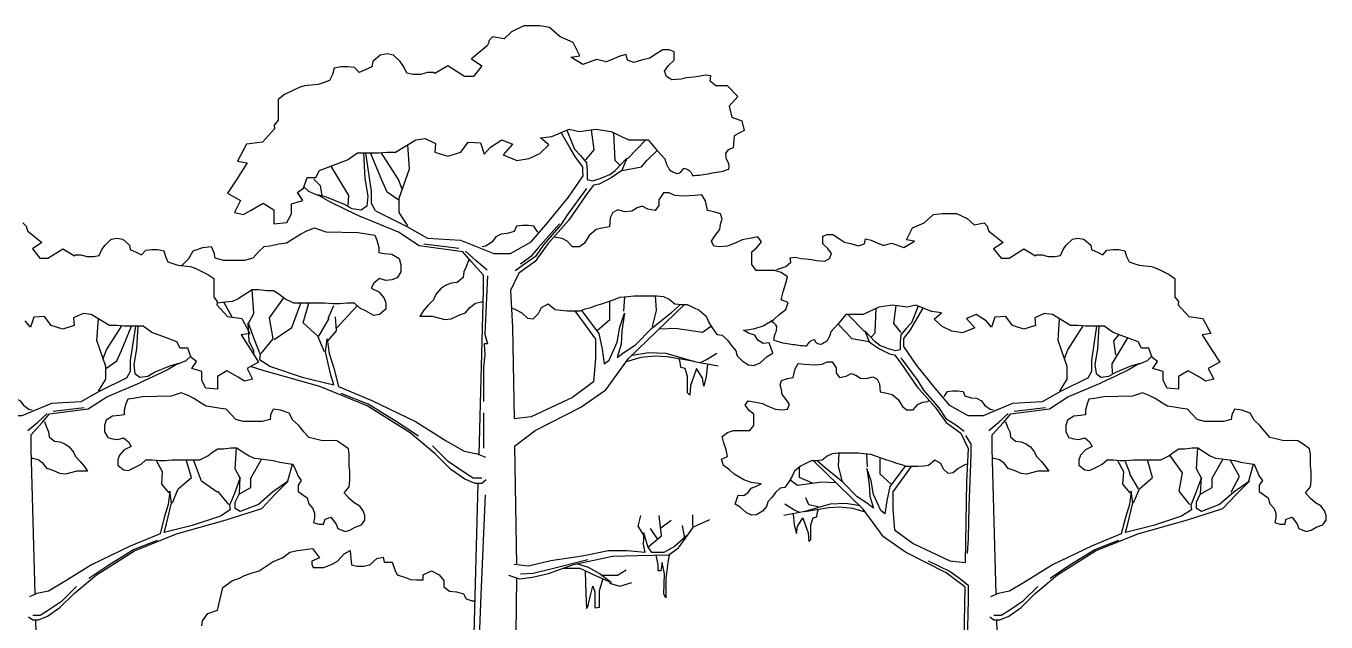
# Model space of a CAD drawing. Extents: x -1.35 to 2.62, y 0 to 1.44.
# Drawn here: x 1.41 to 2.374, y 0.809 to 1.251 of the extents above; entities that cross this region are included whole.
import ezdxf

# ---------------------------------------------------------------- set-up
doc = ezdxf.new("R2010")
doc.units = 0
doc.header["$LTSCALE"] = 0.5
doc.header["$MEASUREMENT"] = 0
doc.layers.add('TREES', color=3, linetype='CONTINUOUS')

# ---------------------------------------------------------------- blocks, each defined once
blk = doc.blocks.new('RIGHT')
at = {"layer": 'TREES', "color": 11}
for p, q in [((0.64951, 1.03764), (0.64842, 1.05508)), ((0.6336, 1.03485), (0.62737, 1.04588)), ((0.66124, 1.0344), (0.6717, 1.04911)), ((0.67779, 1.02729), (0.68442, 1.04524)), ((0.68607, 1.03052), (0.69043, 1.04524)), ((0.7047, 1.03376), (0.70883, 1.04345)), ((0.7109, 1.02664), (0.72616, 1.04333)), ((0.64537, 1.02988), (0.64951, 1.03764)), ((0.664, 1.01888), (0.66124, 1.0344)), ((0.6978, 1.02082), (0.70538, 1.03376)), ((0.7109, 1.0247), (0.71021, 1.03505)), ((0.66469, 1.01824), (0.67779, 1.02729)), ((0.69711, 1.02082), (0.68607, 1.03052)), ((0.7047, 1.01759), (0.7109, 1.0247)), ((0.65503, 1.00789), (0.664, 1.01888)), ((0.70194, 1.00919), (0.69711, 1.02082)), ((0.6358, 0.92234), (0.63677, 0.93785)), ((1.34856, 0.92234), (1.34953, 0.93785)), ((0.58184, 0.92004), (0.57715, 0.92885)), ((0.6033, 0.91602), (0.59943, 0.9291)), ((0.61066, 0.91315), (0.60477, 0.9291)), ((0.64745, 0.91545), (0.65548, 0.92967)), ((0.67443, 0.91257), (0.67819, 0.92578)), ((1.2946, 0.92004), (1.2899, 0.92885)), ((1.2995, 0.91889), (1.29582, 0.92752)), ((1.31606, 0.91602), (1.31218, 0.9291)), ((1.33813, 0.91947), (1.32884, 0.93254)), ((1.36021, 0.91545), (1.36824, 0.92967)), ((1.38044, 0.91659), (1.37346, 0.92903)), ((1.38718, 0.91257), (1.39094, 0.92578)), ((0.58123, 0.91085), (0.58184, 0.92004)), ((0.59349, 0.9074), (0.6033, 0.91602)), ((0.63948, 0.91545), (0.6358, 0.92234)), ((1.29399, 0.91085), (1.2946, 0.92004)), ((1.30563, 0.9074), (1.29889, 0.91889)), ((1.30625, 0.9074), (1.31606, 0.91602)), ((1.33568, 0.90567), (1.33813, 0.91947)), ((1.35223, 0.91545), (1.34856, 0.92234)), ((1.37431, 0.9051), (1.38044, 0.91659)), ((0.58675, 0.90453), (0.58123, 0.91085)), ((0.5892, 0.89705), (0.59349, 0.9074)), ((0.62231, 0.9051), (0.61066, 0.91315)), ((0.63825, 0.90338), (0.64745, 0.90855)), ((0.64745, 0.90855), (0.64745, 0.91545)), ((1.2995, 0.90453), (1.29399, 0.91085)), ((1.30196, 0.89705), (1.30625, 0.9074)), ((1.35101, 0.90338), (1.36021, 0.90855)), ((1.36021, 0.90855), (1.36021, 0.91545)), ((0.6309, 0.8959), (0.62293, 0.90567)), ((1.34365, 0.8959), (1.33568, 0.90567))]:
    blk.add_line(p, q, dxfattribs=at)
for points in [[(1.00078, 1.20645), (0.9922, 1.20645), (0.98789, 1.20998), (0.98843, 1.21376), (0.98439, 1.21427), (0.97928, 1.21326), (0.97552, 1.21276), (0.97041, 1.21225), (0.96637, 1.21149), (0.95964, 1.21099), (0.95561, 1.21326), (0.954, 1.2173), (0.95695, 1.22158), (0.96126, 1.22537), (0.96126, 1.23167), (0.95749, 1.23318), (0.95292, 1.23318), (0.94727, 1.22965), (0.94323, 1.22688), (0.93705, 1.22537), (0.9314, 1.22385), (0.92655, 1.22537), (0.92575, 1.22965), (0.92091, 1.22839), (0.91526, 1.22587), (0.91042, 1.22396), (0.90997, 1.22441), (0.90377, 1.22599), (0.89364, 1.2223), (0.88463, 1.22758), (0.89138, 1.22863), (0.88631, 1.23867), (0.87674, 1.24289), (0.86886, 1.24976), (0.86154, 1.25081), (0.84971, 1.25081), (0.8407, 1.24659), (0.83507, 1.24131), (0.82662, 1.24289), (0.82381, 1.23972), (0.82381, 1.23867), (0.82268, 1.23603), (0.81085, 1.22652), (0.81874, 1.22124), (0.81254, 1.21332), (0.80578, 1.21332), (0.7934, 1.22124), (0.78367, 1.21548), (0.7829, 1.21629), (0.77832, 1.21629), (0.77321, 1.21477), (0.76756, 1.21477), (0.76299, 1.21578), (0.76084, 1.22057), (0.75815, 1.22436), (0.75303, 1.22915), (0.74846, 1.23016), (0.74335, 1.22915), (0.7377, 1.22436), (0.73716, 1.22057), (0.73151, 1.21805), (0.72775, 1.21629), (0.72425, 1.22007), (0.71914, 1.22057), (0.71402, 1.22057), (0.70918, 1.21957), (0.70784, 1.21477), (0.70569, 1.21049), (0.70165, 1.20897), (0.69735, 1.20746), (0.68712, 1.20645), (0.68309, 1.20519), (0.67798, 1.20267), (0.67233, 1.19989), (0.66748, 1.19636), (0.66748, 1.18098), (0.66452, 1.17719), (0.66488, 1.17456)], [(1.00078, 1.20645), (1.00858, 1.1986), (1.00213, 1.19145), (1.00389, 1.18321), (1.01151, 1.18046), (1.01327, 1.17331), (1.00565, 1.16946), (1.00501, 1.16048)], [(0.89365, 1.13962), (0.89352, 1.14271), (0.89352, 1.14647), (0.88816, 1.15359), (0.88414, 1.16029), (0.8775, 1.1718)], [(0.88171, 1.17351), (0.88727, 1.15945), (0.89173, 1.15484), (0.8962, 1.1494), (0.89664, 1.14312), (0.89664, 1.13685), (0.90066, 1.13601), (0.90646, 1.13768), (0.9136, 1.14061), (0.91762, 1.14354), (0.9261, 1.15275), (0.92253, 1.14354), (0.9145, 1.1381), (0.90557, 1.1335), (0.90155, 1.13266), (0.89673, 1.12665)], [(0.89586, 1.15144), (0.90189, 1.15898), (0.90006, 1.17384)], [(0.92074, 1.14773), (0.91762, 1.15108), (0.91662, 1.17161)], [(0.73092, 1.15682), (0.73194, 1.13768), (0.73417, 1.12471), (0.73328, 1.11717), (0.72926, 1.11424), (0.72257, 1.11508), (0.71677, 1.11843), (0.70338, 1.12387), (0.69713, 1.12555), (0.70561, 1.12052), (0.71766, 1.11466), (0.72912, 1.10935)], [(0.73988, 1.11367), (0.73685, 1.11927), (0.73685, 1.12806), (0.73257, 1.15682)], [(0.75738, 1.12136), (0.74846, 1.12764), (0.74444, 1.13643), (0.73602, 1.15682)], [(0.75961, 1.12973), (0.75694, 1.13685), (0.74406, 1.15698)], [(0.76363, 1.10253), (0.75738, 1.11257), (0.75738, 1.12303), (0.76497, 1.1448), (0.76365, 1.16273)], [(0.92253, 1.14354), (0.93708, 1.14626), (0.9411, 1.15097), (0.94858, 1.15857)], [(0.92655, 1.15233), (0.94027, 1.16632)], [(0.71944, 1.11759), (0.71989, 1.12513), (0.70688, 1.14696)], [(0.73988, 1.11367), (0.76295, 1.10214), (0.77832, 1.09349), (0.80293, 1.09205), (0.82753, 1.08195), (0.83983, 1.08195), (0.85521, 1.0906), (0.86751, 1.10502), (0.88289, 1.12377), (0.89365, 1.13962)], [(0.69713, 1.12513), (0.69043, 1.12806), (0.68641, 1.13182)], [(0.70025, 1.12513), (0.69891, 1.13224), (0.694, 1.13726)], [(0.89627, 1.13035), (0.88204, 1.11103), (0.87714, 1.10321), (0.86438, 1.08848), (0.85849, 1.07974), (0.85015, 1.07422), (0.84328, 1.06916)], [(0.89673, 1.12665), (0.88289, 1.10646), (0.86751, 1.08916), (0.85828, 1.07619), (0.84598, 1.06754), (0.83983, 1.05456), (0.84137, 1.02717), (0.84253, 0.95939)], [(0.84074, 1.0415), (0.84262, 1.041), (0.84827, 1.03797), (0.85257, 1.03419), (0.85661, 1.03369), (0.86064, 1.03747), (0.8628, 1.04201), (0.86791, 1.04478), (0.87302, 1.0405), (0.87732, 1.03999), (0.8819, 1.03949), (0.89158, 1.03949), (0.89535, 1.041), (0.89938, 1.04201), (0.90396, 1.04377), (0.90772, 1.04478), (0.91176, 1.0463), (0.91633, 1.04781), (0.92091, 1.04958), (0.92709, 1.05008), (0.9314, 1.05058), (0.94835, 1.05058), (0.95346, 1.05008), (0.95749, 1.04831), (0.9618, 1.04478), (0.96691, 1.04428), (0.97094, 1.04428), (0.97552, 1.04201), (0.97982, 1.03999), (0.98493, 1.0357), (0.98682, 1.03142), (0.98951, 1.02688), (0.993, 1.02208), (0.99677, 1.02158), (1.00081, 1.0178), (1.0035, 1.01401), (1.00699, 1.00998), (1.00807, 1.00619), (1.01157, 1.00241), (1.01641, 0.99939), (1.02044, 0.99888), (1.02502, 1.0009), (1.03013, 1.00569), (1.03443, 1.00821), (1.03174, 1.01578), (1.02717, 1.01527), (1.0234, 1.0178), (1.02098, 1.02158), (1.01641, 1.02309), (1.01264, 1.02511), (1.01722, 1.02562), (1.02098, 1.02637), (1.02717, 1.02839), (1.03524, 1.03318), (1.03901, 1.03671), (1.04412, 1.0405), (1.04573, 1.04579), (1.04062, 1.04781), (1.04197, 1.05361), (1.04412, 1.06017), (1.04519, 1.06471), (1.04062, 1.06799), (1.03578, 1.0695), (1.02206, 1.0695), (1.01883, 1.07379), (1.01883, 1.08337), (1.0226, 1.0864), (1.02609, 1.09069), (1.0234, 1.09447), (1.01722, 1.09321), (1.01157, 1.0922), (1.00753, 1.09018), (1.00081, 1.08741), (0.99516, 1.0869), (0.99058, 1.08741), (0.98897, 1.09119), (0.99166, 1.09548), (0.99516, 1.09977), (0.99569, 1.1038), (0.99677, 1.10758), (0.99569, 1.11137), (0.99058, 1.11288), (0.98601, 1.11389), (0.98439, 1.1212), (0.9817, 1.12549), (0.97659, 1.12499), (0.96798, 1.12448), (0.9618, 1.12499), (0.95749, 1.127), (0.95346, 1.127), (0.94996, 1.12196), (0.94996, 1.11767), (0.94727, 1.11389), (0.94162, 1.1149), (0.93758, 1.11717), (0.93382, 1.11591), (0.92978, 1.11338), (0.92467, 1.11288), (0.91956, 1.11439), (0.91579, 1.11238), (0.91391, 1.10859), (0.91337, 1.10178), (0.90772, 1.10077), (0.90342, 1.09977), (0.89831, 1.09548), (0.89481, 1.08968), (0.89104, 1.0869), (0.88593, 1.0869), (0.8819, 1.09119), (0.87813, 1.09321), (0.87356, 1.09396), (0.87302, 1.09447)], [(0.47837, 1.10479), (0.48087, 1.10198), (0.48087, 1.10104), (0.48187, 1.09869), (0.49239, 1.09024), (0.48538, 1.08555), (0.49088, 1.07851), (0.49689, 1.07851), (0.5079, 1.08555), (0.51655, 1.08043), (0.51724, 1.08114), (0.5213, 1.08114), (0.52585, 1.0798), (0.53087, 1.0798), (0.53493, 1.0807), (0.53685, 1.08495), (0.53924, 1.08832), (0.54378, 1.09258), (0.54785, 1.09347), (0.55239, 1.09258), (0.55741, 1.08832), (0.55789, 1.08495), (0.56291, 1.08271), (0.56626, 1.08114), (0.56937, 1.08451), (0.57391, 1.08495), (0.57846, 1.08495), (0.58276, 1.08406), (0.58396, 1.0798), (0.58587, 1.07599), (0.58946, 1.07464), (0.59328, 1.0733), (0.60237, 1.0724), (0.60596, 1.07128), (0.6105, 1.06904), (0.61552, 1.06657), (0.61983, 1.06343), (0.61983, 1.04976), (0.62246, 1.04639), (0.62214, 1.04405)], [(0.81653, 0.93292), (0.81984, 1.05456), (0.81984, 1.06609), (0.81062, 1.07619), (0.80446, 1.0834), (0.77217, 1.08772), (0.7568, 1.09781), (0.72912, 1.10935)], [(1.03726, 1.07029), (1.04395, 1.0724), (1.04777, 1.07554), (1.04729, 1.0789), (1.05088, 1.07935), (1.05542, 1.07845), (1.05877, 1.078), (1.06332, 1.07756), (1.0669, 1.07688), (1.07288, 1.07644), (1.07647, 1.07845), (1.0779, 1.08204), (1.07527, 1.08585), (1.07145, 1.08921), (1.07145, 1.09482), (1.07479, 1.09616), (1.07886, 1.09616), (1.08388, 1.09303), (1.08747, 1.09056), (1.09297, 1.08921), (1.09799, 1.08787), (1.1023, 1.08921), (1.10301, 1.09303), (1.10732, 1.0919), (1.11234, 1.08966), (1.11664, 1.08797), (1.11704, 1.08836), (1.12255, 1.08977), (1.13156, 1.08649), (1.13957, 1.09118), (1.13356, 1.09212), (1.13806, 1.10104), (1.14657, 1.10479), (1.15358, 1.1109), (1.16009, 1.11183), (1.1706, 1.11183), (1.17861, 1.10808), (1.18362, 1.10339), (1.19112, 1.10479), (1.19363, 1.10198), (1.19363, 1.10104), (1.19463, 1.09869), (1.20514, 1.09024), (1.19813, 1.08555), (1.20364, 1.07851), (1.20965, 1.07851), (1.22066, 1.08555), (1.22931, 1.08043), (1.22999, 1.08114), (1.23406, 1.08114), (1.2386, 1.0798), (1.24362, 1.0798), (1.24769, 1.0807), (1.2496, 1.08495), (1.25199, 1.08832), (1.25654, 1.09258), (1.2606, 1.09347), (1.26514, 1.09258), (1.27017, 1.08832), (1.27064, 1.08495), (1.27567, 1.08271), (1.27901, 1.08114), (1.28212, 1.08451), (1.28667, 1.08495), (1.29121, 1.08495), (1.29551, 1.08406), (1.29671, 1.0798), (1.29862, 1.07599), (1.30221, 1.07464), (1.30604, 1.0733), (1.31512, 1.0724), (1.31871, 1.07128), (1.32325, 1.06904), (1.32828, 1.06657), (1.33258, 1.06343), (1.33258, 1.04976), (1.33521, 1.04639), (1.3349, 1.04405)], [(0.59602, 1.07303), (0.59661, 1.07374), (0.60145, 1.07828), (0.60468, 1.08408), (0.61167, 1.0866), (0.61786, 1.08736), (0.62001, 1.08282), (0.62055, 1.07878), (0.62701, 1.07702), (0.64288, 1.07702), (0.64907, 1.07878), (0.6531, 1.08332), (0.65714, 1.08736), (0.66144, 1.08786), (0.66817, 1.08913), (0.67382, 1.08988), (0.67785, 1.0924), (0.68404, 1.09644), (0.68888, 1.09896), (0.69453, 1.10098), (0.70287, 1.09821), (0.72681, 1.0977), (0.73462, 1.09644), (0.73919, 1.09568), (0.7408, 1.0919), (0.74215, 1.0866), (0.74215, 1.08282), (0.74618, 1.08206), (0.75183, 1.08156), (0.75721, 1.07828), (0.75856, 1.07374), (0.75856, 1.06844), (0.75587, 1.0639), (0.75183, 1.06264), (0.74753, 1.06214), (0.74269, 1.0634), (0.73865, 1.06012), (0.7365, 1.05634), (0.74215, 1.05356), (0.74618, 1.04902), (0.74753, 1.04524), (0.74753, 1.0407), (0.74269, 1.03692), (0.73865, 1.03616), (0.73246, 1.03944), (0.72816, 1.04146), (0.72412, 1.04524), (0.71874, 1.04524), (0.71309, 1.04474), (0.70825, 1.04474), (0.70206, 1.04524), (0.6792, 1.04524), (0.67247, 1.04852), (0.66817, 1.0518), (0.66413, 1.05432), (0.65929, 1.05432), (0.6531, 1.05508), (0.64826, 1.05508), (0.64207, 1.05104), (0.63804, 1.04852), (0.63373, 1.0465), (0.62835, 1.046), (0.62231, 1.04526)], [(0.86011, 1.098), (0.85715, 1.10229), (0.85311, 1.10279), (0.84881, 1.10279), (0.84423, 1.10229), (0.84262, 1.0985), (0.83751, 1.09699), (0.83293, 1.09649), (0.8289, 1.09447), (0.82621, 1.09069), (0.82163, 1.08741), (0.81894, 1.0869)], [(0.87616, 1.10413), (0.86045, 1.08618), (0.85506, 1.07974), (0.84721, 1.07422)], [(0.80157, 1.08572), (0.77556, 1.08894)], [(0.82267, 1.06962), (0.81433, 1.07652), (0.80648, 1.08388)], [(0.80872, 1.07707), (0.80711, 1.07227), (0.80522, 1.06849), (0.80469, 1.0642), (0.80038, 1.06067), (0.79581, 1.06017), (0.79177, 1.0584), (0.78801, 1.05588), (0.78451, 1.05159), (0.7829, 1.04781), (0.77886, 1.04377), (0.77563, 1.03999), (0.77267, 1.0357), (0.78182, 1.0357), (0.79124, 1.03318), (0.79581, 1.03369), (0.80146, 1.03621), (0.80657, 1.03797), (0.8098, 1.04201), (0.81383, 1.04529), (0.81841, 1.0463), (0.81948, 1.0463)], [(0.82276, 1.06541), (0.82097, 1.02227), (0.82276, 1.01498), (0.82037, 1.01498), (0.82097, 1.00658), (0.81977, 0.99818), (0.81977, 0.9724)], [(0.62214, 1.04405), (0.63004, 1.03532), (0.64056, 1.03391), (0.64656, 1.02265), (0.64006, 1.02171), (0.64706, 1.01091), (0.65307, 1.00153), (0.64456, 0.99683), (0.64857, 0.98885), (0.64256, 0.98744), (0.63805, 0.99026), (0.62954, 0.99495), (0.62254, 0.99073), (0.62254, 0.98134), (0.61403, 0.98228), (0.61102, 0.98791), (0.61102, 0.99448), (0.60351, 0.99683), (0.60702, 1.00199), (0.60301, 1.00481), (0.60051, 1.01185), (0.595, 1.01185), (0.5925, 1.01655), (0.58399, 1.01983), (0.57398, 1.02359), (0.56747, 1.02828), (0.55346, 1.02828), (0.54795, 1.02875), (0.54244, 1.02875), (0.52893, 1.03673), (0.52292, 1.03767), (0.51591, 1.03438), (0.51641, 1.02875), (0.5079, 1.02593), (0.49939, 1.02875), (0.49439, 1.03532), (0.48638, 1.03485), (0.48388, 1.02734), (0.47987, 1.03204)], [(0.84287, 0.93914), (0.85828, 0.95075), (0.89211, 0.96805), (0.91057, 0.98103), (0.92748, 1.0041), (0.96886, 1.04428)], [(0.9044, 1.02514), (0.91345, 1.03316), (0.91345, 1.04635)], [(0.92451, 1.03787), (0.9225, 1.02467), (0.922, 1.01478), (0.91898, 1.00488), (0.92401, 1.00865), (0.93255, 1.01431), (0.94462, 1.02656), (0.95919, 1.03834), (0.96605, 1.04436)], [(0.92401, 1.03928), (0.9246, 1.04988)], [(0.94512, 1.02797), (0.94813, 1.03975), (0.94745, 1.05058)], [(1.14215, 1.04312), (1.13722, 1.03062), (1.13325, 1.02653), (1.12928, 1.02169), (1.12888, 1.01611), (1.12888, 1.01053), (1.12531, 1.00979), (1.12016, 1.01127), (1.11381, 1.01388), (1.11024, 1.01648), (1.1027, 1.02467), (1.10587, 1.01648), (1.11301, 1.01165), (1.12095, 1.00755), (1.12452, 1.00681), (1.12881, 1.00147)], [(1.10746, 1.0202), (1.11024, 1.02318), (1.11112, 1.04143)], [(1.12958, 1.0235), (1.12422, 1.03021), (1.12584, 1.04341)], [(1.13154, 1.013), (1.13166, 1.01574), (1.13166, 1.01909), (1.13642, 1.02541), (1.13999, 1.03136), (1.1459, 1.0416)], [(0.53436, 0.98002), (0.53992, 0.98895), (0.53992, 0.99825), (0.53317, 1.0176), (0.53434, 1.03353)], [(0.8875, 1.03949), (0.90288, 1.01851), (0.90288, 1.0041), (0.90134, 0.9868), (0.88596, 0.97526), (0.85521, 0.96084), (0.84253, 0.95939)], [(0.89263, 1.03991), (0.90541, 1.02279), (0.90792, 1.01101), (0.90943, 1.00017), (0.91295, 1.00299), (0.91898, 1.01619), (0.92099, 1.0275), (0.92451, 1.03787)], [(1.1023, 1.0243), (1.0901, 1.03673)], [(1.24712, 0.98002), (1.25267, 0.98895), (1.25267, 0.99825), (1.24592, 1.0176), (1.2471, 1.03353)], [(0.53793, 1.00421), (0.54031, 1.01053), (0.55176, 1.02843)], [(0.53992, 0.99676), (0.54785, 1.00235), (0.55142, 1.01016), (0.5589, 1.02828)], [(0.55547, 0.98993), (0.55817, 0.9949), (0.55817, 1.00272), (0.56197, 1.02828)], [(0.56344, 1.02828), (0.56253, 1.01127), (0.56055, 0.99974), (0.56134, 0.99304), (0.56491, 0.99044), (0.57086, 0.99118), (0.57602, 0.99416), (0.58792, 0.999), (0.59348, 1.00048), (0.58594, 0.99602), (0.57523, 0.99081), (0.56504, 0.98609)], [(0.64951, 1.00709), (0.64951, 1.00983), (0.64606, 1.01694), (0.64537, 1.03052), (0.6502, 1.01694), (0.65434, 1.00725), (0.65365, 1.00337), (0.66193, 0.99819), (0.68538, 0.99043), (0.70883, 0.98461), (0.70676, 0.99173), (0.70263, 1.00919), (0.70401, 1.01888), (0.70538, 1.00789), (0.70883, 0.9969), (0.71228, 0.98332), (0.73712, 0.97298), (0.76954, 0.95746), (0.7923, 0.94323), (0.80541, 0.93547), (0.81506, 0.93353), (0.82127, 0.93095)], [(0.95065, 1.02609), (0.96221, 1.02656), (0.98231, 1.02373), (0.98885, 1.02844)], [(1.10587, 1.01648), (1.09294, 1.01889), (1.08937, 1.02308), (1.08271, 1.02984)], [(1.25069, 1.00421), (1.25307, 1.01053), (1.26452, 1.02843)], [(1.26823, 0.98993), (1.27092, 0.9949), (1.27092, 1.00272), (1.27472, 1.02828)], [(1.27619, 1.02828), (1.27528, 1.01127), (1.2733, 0.99974), (1.27409, 0.99304), (1.27766, 0.99044), (1.28362, 0.99118), (1.28877, 0.99416), (1.30068, 0.999), (1.30623, 1.00048), (1.29869, 0.99602), (1.28798, 0.99081), (1.27779, 0.98609)], [(1.28877, 1.00681), (1.28719, 1.01723), (1.29128, 1.02188)], [(0.55547, 0.98993), (0.53497, 0.97968), (0.5213, 0.97199), (0.49943, 0.97071), (0.47756, 0.96174), (0.46663, 0.96174), (0.45296, 0.96943), (0.44202, 0.98224), (0.42836, 0.9989), (0.41879, 1.013)], [(1.26823, 0.98993), (1.24772, 0.97968), (1.23406, 0.97199), (1.21219, 0.97071), (1.19032, 0.96174), (1.17938, 0.96174), (1.16571, 0.96943), (1.15478, 0.98224), (1.14111, 0.9989), (1.13154, 1.013)], [(1.28639, 0.99342), (1.286, 1.00011), (1.29756, 1.01952)], [(0.59348, 1.00011), (0.59943, 1.00272), (0.603, 1.00607)], [(0.97628, 1.00205), (0.95618, 1.00535), (0.94713, 1.00582), (0.93657, 1.00488), (0.92577, 1.00176)], [(0.93004, 1.00676), (0.9421, 1.00865), (0.95517, 1.00818), (0.97628, 1.00205), (0.99387, 0.99875)], [(0.98596, 0.9997), (0.98506, 0.99086), (0.98326, 0.9837), (0.98236, 0.9896), (0.97787, 0.99676), (0.97563, 0.99044), (0.97338, 0.98412), (0.97293, 0.97696), (0.97113, 0.97865), (0.97113, 0.98496), (0.97113, 0.99086), (0.96934, 0.99676), (0.96619, 0.9976), (0.96574, 1.00139), (0.96485, 1.00392)], [(0.98081, 1.00111), (0.98533, 1.00347), (0.99287, 1.00818)], [(1.12921, 1.00476), (1.14186, 0.98758), (1.14622, 0.98063), (1.15756, 0.96754), (1.1628, 0.95977), (1.17021, 0.95486), (1.17632, 0.95036)], [(1.30623, 1.00011), (1.31218, 1.00272), (1.31575, 1.00607)], [(0.82196, 0.91414), (0.81851, 0.91155), (0.81368, 0.91155), (0.8061, 0.91478), (0.79575, 0.92189), (0.78402, 0.93353), (0.7654, 0.94905), (0.73367, 0.9691), (0.69849, 0.98332), (0.6571, 0.99496), (0.6471, 0.99823)], [(1.17858, 0.92578), (1.1769, 0.92533), (1.17188, 0.92264), (1.16806, 0.91928), (1.16447, 0.91883), (1.16088, 0.92219), (1.15897, 0.92623), (1.15443, 0.9287), (1.14988, 0.92489), (1.14606, 0.92444), (1.14199, 0.92399), (1.13338, 0.92399), (1.13003, 0.92533), (1.12645, 0.92623), (1.12238, 0.9278), (1.11903, 0.9287), (1.11545, 0.93004), (1.11138, 0.93139), (1.10732, 0.93296), (1.10182, 0.9334), (1.09799, 0.93385), (1.08293, 0.93385), (1.07838, 0.9334), (1.07479, 0.93183), (1.07097, 0.9287), (1.06643, 0.92825), (1.06284, 0.92825), (1.05877, 0.92623), (1.05495, 0.92444), (1.0504, 0.92063), (1.04873, 0.91681), (1.04634, 0.91278), (1.04323, 0.90852), (1.03988, 0.90807), (1.03629, 0.90471), (1.0339, 0.90135), (1.03079, 0.89776), (1.02984, 0.8944), (1.02673, 0.89103), (1.02242, 0.88834), (1.01884, 0.88789), (1.01477, 0.88969), (1.01023, 0.89395), (1.0064, 0.89619), (1.00879, 0.90291), (1.01286, 0.90247), (1.01621, 0.90471), (1.01836, 0.90807), (1.02242, 0.90942), (1.02577, 0.91121), (1.02171, 0.91166), (1.01836, 0.91233), (1.01286, 0.91412), (1.00569, 0.91838), (1.00234, 0.92152), (0.99779, 0.92489), (0.99636, 0.92959), (1.0009, 0.93139), (0.99971, 0.93654), (0.99779, 0.94237), (0.99684, 0.94641), (1.0009, 0.94932), (1.00521, 0.95067), (1.0174, 0.95067), (1.02027, 0.95448), (1.02027, 0.963), (1.01692, 0.96569), (1.01382, 0.9695), (1.01621, 0.97286), (1.02171, 0.97174), (1.02673, 0.97084), (1.03032, 0.96905), (1.03629, 0.96658), (1.04132, 0.96614), (1.04538, 0.96658), (1.04682, 0.96995), (1.04442, 0.97376), (1.04132, 0.97757), (1.04084, 0.98116), (1.03988, 0.98452), (1.04084, 0.98788), (1.04538, 0.98923), (1.04945, 0.99012), (1.05088, 0.99662), (1.05327, 1.00044), (1.05782, 0.99999), (1.06547, 0.99954), (1.07097, 0.99999), (1.07479, 1.00178), (1.07838, 1.00178), (1.08149, 0.9973), (1.08149, 0.99349), (1.08388, 0.99012), (1.0889, 0.99102), (1.09249, 0.99304), (1.09584, 0.99192), (1.09943, 0.98968), (1.10397, 0.98923), (1.10851, 0.99057), (1.11186, 0.98878), (1.11353, 0.98542), (1.11401, 0.97936), (1.11903, 0.97847), (1.12286, 0.97757), (1.1274, 0.97376), (1.13051, 0.9686), (1.13386, 0.96614), (1.1384, 0.96614), (1.14199, 0.96995), (1.14534, 0.97174), (1.1494, 0.97241), (1.14988, 0.97286)], [(1.12881, 1.00147), (1.14111, 0.98352), (1.15478, 0.96814), (1.16298, 0.95661), (1.17391, 0.94892), (1.17938, 0.93739), (1.17802, 0.91304), (1.17699, 0.8528)], [(0.48734, 0.82926), (0.4844, 0.93739), (0.4844, 0.94764), (0.4926, 0.95661), (0.49807, 0.96302), (0.52677, 0.96686), (0.54044, 0.97583), (0.56504, 0.98609)], [(1.20009, 0.82926), (1.19715, 0.93739), (1.19715, 0.94764), (1.20535, 0.95661), (1.21082, 0.96302), (1.23952, 0.96686), (1.25319, 0.97583), (1.27779, 0.98609)], [(0.44861, 0.976), (0.45124, 0.97981), (0.45482, 0.98026), (0.45865, 0.98026), (0.46272, 0.97981), (0.46415, 0.97645), (0.46869, 0.9751), (0.47276, 0.97465), (0.47635, 0.97286), (0.47874, 0.9695), (0.4828, 0.96658), (0.48519, 0.96614)], [(0.77161, 0.94647), (0.75505, 0.95746), (0.73436, 0.97039), (0.71435, 0.97815)], [(1.16136, 0.976), (1.16399, 0.97981), (1.16758, 0.98026), (1.1714, 0.98026), (1.17547, 0.97981), (1.1769, 0.97645), (1.18145, 0.9751), (1.18551, 0.97465), (1.1891, 0.97286), (1.19149, 0.9695), (1.19556, 0.96658), (1.19795, 0.96614)], [(0.50064, 0.96509), (0.52376, 0.96795)], [(0.81977, 0.964), (0.81977, 0.93767)], [(1.21339, 0.96509), (1.23651, 0.96795)], [(0.48188, 0.95077), (0.4893, 0.95691), (0.49628, 0.96345)], [(0.49428, 0.95739), (0.49572, 0.95313), (0.49739, 0.94977), (0.49787, 0.94596), (0.50169, 0.94282), (0.50576, 0.94237), (0.50935, 0.9408), (0.51269, 0.93856), (0.5158, 0.93475), (0.51724, 0.93139), (0.52083, 0.9278), (0.52369, 0.92444), (0.52633, 0.92063), (0.51819, 0.92063), (0.50982, 0.91838), (0.50576, 0.91883), (0.50074, 0.92107), (0.49619, 0.92264), (0.49332, 0.92623), (0.48974, 0.92914), (0.48567, 0.93004), (0.48472, 0.93004)], [(1.19464, 0.95077), (1.20205, 0.95691), (1.20903, 0.96345)], [(1.20704, 0.95739), (1.20847, 0.95313), (1.21014, 0.94977), (1.21062, 0.94596), (1.21445, 0.94282), (1.21851, 0.94237), (1.2221, 0.9408), (1.22545, 0.93856), (1.22856, 0.93475), (1.22999, 0.93139), (1.23358, 0.9278), (1.23645, 0.92444), (1.23908, 0.92063), (1.23095, 0.92063), (1.22258, 0.91838), (1.21851, 0.91883), (1.21349, 0.92107), (1.20895, 0.92264), (1.20608, 0.92623), (1.20249, 0.92914), (1.19843, 0.93004), (1.19747, 0.93004)], [(1.17719, 0.94709), (1.18112, 0.94055), (1.18112, 0.93237), (1.17981, 0.89474), (1.17937, 0.87061), (1.1785, 0.85957)], [(0.81851, 0.91543), (0.8123, 0.91543), (0.8061, 0.91931), (0.79368, 0.92771), (0.78195, 0.93935)], [(0.84287, 0.93914), (0.84437, 0.85119)], [(1.17668, 0.83479), (1.16298, 0.84511), (1.13291, 0.86049), (1.11651, 0.87202), (1.10147, 0.89253), (1.06469, 0.92825)], [(1.10411, 0.92255), (1.1059, 0.91082), (1.10635, 0.90202), (1.10903, 0.89323), (1.10456, 0.89658), (1.09696, 0.9016), (1.08624, 0.9125), (1.07328, 0.92297), (1.06719, 0.92832)], [(1.08579, 0.91375), (1.08311, 0.92422), (1.08372, 0.93385)], [(1.10456, 0.92381), (1.10403, 0.93322)], [(1.12198, 0.91124), (1.11394, 0.91836), (1.11394, 0.93009)], [(0.48251, 0.81256), (0.48558, 0.81027), (0.48987, 0.81027), (0.49662, 0.81314), (0.50581, 0.81946), (0.51624, 0.82981), (0.53279, 0.8436), (0.561, 0.86142), (0.59227, 0.87406), (0.62906, 0.88441), (0.65542, 0.89303), (0.66523, 0.90338), (0.67504, 0.91315), (0.66339, 0.9051), (0.65297, 0.8959), (0.63948, 0.89073), (0.6358, 0.89303), (0.6358, 0.89763), (0.63887, 0.90395), (0.63948, 0.91602), (0.63519, 0.90395), (0.63151, 0.89533), (0.63212, 0.89188), (0.62477, 0.88728), (0.60392, 0.88039), (0.58307, 0.87521), (0.58491, 0.88154), (0.58859, 0.89705), (0.58736, 0.90567), (0.58614, 0.8959), (0.58307, 0.88613), (0.58, 0.87406), (0.55793, 0.86487), (0.52911, 0.85107), (0.50888, 0.83843), (0.49723, 0.83153), (0.48864, 0.82981), (0.48313, 0.82751)], [(1.0639, 0.91166), (1.05407, 0.91585), (1.05407, 0.9237)], [(1.13245, 0.92436), (1.12109, 0.90914), (1.11886, 0.89867), (1.11752, 0.88904), (1.11439, 0.89155), (1.10903, 0.90328), (1.10724, 0.91333), (1.10411, 0.92255)], [(1.13701, 0.92399), (1.12334, 0.90535), (1.12334, 0.89253), (1.12471, 0.87715), (1.13838, 0.8669), (1.16571, 0.85408), (1.17699, 0.8528)], [(1.19527, 0.81256), (1.19833, 0.81027), (1.20262, 0.81027), (1.20937, 0.81314), (1.21857, 0.81946), (1.22899, 0.82981), (1.24555, 0.8436), (1.27375, 0.86142), (1.30502, 0.87406), (1.34181, 0.88441), (1.36818, 0.89303), (1.37799, 0.90338), (1.3878, 0.91315), (1.37615, 0.9051), (1.36572, 0.8959), (1.35223, 0.89073), (1.34856, 0.89303), (1.34856, 0.89763), (1.35162, 0.90395), (1.35223, 0.91602), (1.34794, 0.90395), (1.34426, 0.89533), (1.34488, 0.89188), (1.33752, 0.88728), (1.31667, 0.88039), (1.29582, 0.87521), (1.29766, 0.88154), (1.30134, 0.89705), (1.30012, 0.90567), (1.29889, 0.8959), (1.29582, 0.88613), (1.29276, 0.87406), (1.27069, 0.86487), (1.24187, 0.85107), (1.22163, 0.83843), (1.20998, 0.83153), (1.2014, 0.82981), (1.19588, 0.82751)], [(0.80988, 0.70401), (0.81215, 0.77197), (0.81595, 0.91155)], [(1.08088, 0.91208), (1.0706, 0.9125), (1.05273, 0.90998), (1.04692, 0.91417)], [(0.82119, 0.90309), (0.81782, 0.82891), (0.81614, 0.78472), (0.81445, 0.71528)], [(1.0992, 0.8949), (1.08847, 0.89658), (1.07686, 0.89616), (1.05809, 0.89071), (1.04246, 0.88778)], [(1.06792, 0.89406), (1.06122, 0.89574), (1.05899, 0.90077)], [(0.93883, 0.87312), (0.93467, 0.87981), (0.93645, 0.88762)], [(0.94181, 0.86421), (0.95191, 0.87257), (0.95013, 0.88762)], [(0.9751, 0.87981), (0.9751, 0.88817)], [(1.05407, 0.88988), (1.05005, 0.89197), (1.04335, 0.89616)], [(1.04949, 0.88863), (1.05029, 0.88077), (1.05189, 0.8744), (1.05269, 0.87964), (1.05668, 0.88601), (1.05868, 0.88039), (1.06067, 0.87478), (1.06107, 0.86841), (1.06267, 0.86991), (1.06267, 0.87552), (1.06267, 0.88077), (1.06427, 0.88601), (1.06706, 0.88675), (1.06746, 0.89012), (1.06826, 0.89237)], [(1.05809, 0.89071), (1.07596, 0.89365), (1.08401, 0.89406), (1.09339, 0.89323), (1.10299, 0.89046)], [(0.94894, 0.87034), (0.94359, 0.87814)], [(0.95132, 0.8787), (0.95905, 0.88427)], [(0.96916, 0.87089), (0.96737, 0.88037)], [(0.97153, 0.87368), (0.9757, 0.87925), (0.98759, 0.88483)], [(0.52727, 0.8413), (0.54199, 0.85107), (0.56038, 0.86257), (0.57817, 0.86947)], [(0.83835, 0.84358), (0.84667, 0.8408), (0.85619, 0.84191), (0.86808, 0.8447), (0.88651, 0.85139), (0.91564, 0.85752), (0.93408, 0.85807), (0.95726, 0.85863), (0.9644, 0.86365), (0.97153, 0.87368), (0.96143, 0.86476), (0.9537, 0.8603), (0.94478, 0.8603), (0.94181, 0.86476), (0.93883, 0.8748), (0.93824, 0.86643), (0.93943, 0.8603), (0.92635, 0.86142), (0.91267, 0.86142), (0.89305, 0.85752), (0.86986, 0.85417), (0.85321, 0.85027), (0.84251, 0.85139)], [(1.24003, 0.8413), (1.25474, 0.85107), (1.27314, 0.86257), (1.29092, 0.86947)], [(0.61099, 0.80594), (0.61153, 0.80972), (0.61556, 0.81502), (0.62256, 0.81754), (0.62659, 0.83444), (0.63386, 0.83948), (0.63897, 0.84125), (0.64273, 0.84327), (0.64838, 0.84528), (0.65349, 0.8468), (0.65726, 0.84907), (0.66399, 0.85361), (0.67071, 0.85638), (0.67636, 0.86042), (0.68201, 0.86168), (0.69297, 0.8632), (0.69815, 0.85638), (0.6925, 0.85386), (0.69264, 0.85168), (0.69358, 0.84907), (0.70138, 0.84907), (0.70757, 0.85159), (0.7116, 0.85386), (0.71645, 0.85941), (0.72102, 0.86168), (0.72156, 0.85588), (0.7221, 0.85109), (0.72613, 0.85008), (0.73097, 0.85008), (0.73555, 0.85109), (0.74066, 0.85588), (0.7455, 0.85689), (0.74631, 0.8531), (0.75223, 0.8531), (0.75411, 0.84755), (0.75572, 0.84377), (0.76191, 0.84175), (0.76568, 0.84024), (0.77025, 0.83999), (0.77509, 0.83999), (0.77509, 0.84377), (0.78128, 0.8468), (0.78693, 0.84377), (0.79043, 0.83948), (0.79043, 0.83494), (0.79473, 0.83167), (0.79984, 0.83116), (0.80496, 0.82965), (0.80711, 0.82586), (0.81141, 0.82435), (0.81383, 0.82435)], [(0.95747, 0.85831), (0.95652, 0.85298), (0.9551, 0.84098), (0.9551, 0.82675), (0.95367, 0.82942), (0.95415, 0.84453), (0.95225, 0.85298), (0.9513, 0.84676), (0.9494, 0.84676), (0.9494, 0.8512), (0.94798, 0.85831)], [(0.89721, 0.85473), (0.86986, 0.84804), (0.85678, 0.8447), (0.84727, 0.84414)], [(0.87883, 0.8486), (0.89127, 0.8486), (0.90078, 0.84414), (0.91445, 0.83801), (0.90554, 0.8447), (0.89781, 0.84916), (0.889, 0.85191)], [(1.14962, 0.85418), (1.16601, 0.84621), (1.1739, 0.84052), (1.17937, 0.83597), (1.17937, 0.82515), (1.17815, 0.78417), (1.17937, 0.70335)], [(0.84438, 0.84156), (0.84289, 0.71751)], [(0.89534, 0.84631), (0.89581, 0.82986), (0.89629, 0.81875), (0.89724, 0.82008), (0.89866, 0.82631), (0.90103, 0.8352), (0.90245, 0.8312), (0.90245, 0.82586), (0.90245, 0.8192), (0.90577, 0.81964), (0.90577, 0.82408), (0.90577, 0.83209), (0.90862, 0.84098)], [(0.90732, 0.84358), (0.91921, 0.84358), (0.92575, 0.84748)], [(0.48558, 0.81371), (0.4911, 0.81371), (0.49662, 0.81716), (0.50765, 0.82463), (0.51808, 0.83498)], [(0.91327, 0.83745), (0.921, 0.83522), (0.92991, 0.83801)], [(1.17668, 0.83479), (1.17535, 0.75661)], [(1.19833, 0.81371), (1.20385, 0.81371), (1.20937, 0.81716), (1.22041, 0.82463), (1.23083, 0.83498)], [(0.49325, 0.62579), (0.49123, 0.68619), (0.48786, 0.81027)], [(1.206, 0.62579), (1.20399, 0.68619), (1.20061, 0.81027)]]:
    blk.add_lwpolyline(points, dxfattribs=at)
for points in [[(0.66488, 1.17456), (0.65599, 1.16474), (0.64416, 1.16315), (0.6374, 1.15048), (0.64473, 1.14942), (0.63684, 1.13728), (0.63008, 1.12672), (0.63966, 1.12144), (0.63515, 1.11246), (0.64191, 1.11087), (0.64698, 1.11404), (0.65655, 1.11932), (0.66444, 1.11457), (0.66444, 1.10401), (0.67401, 1.10507), (0.67739, 1.1114), (0.67739, 1.1188), (0.68583, 1.12144), (0.68189, 1.12724), (0.6864, 1.13041), (0.68921, 1.13833), (0.69541, 1.13833), (0.69822, 1.14361), (0.7078, 1.14731), (0.71906, 1.15154), (0.72638, 1.15682), (0.74215, 1.15682), (0.74834, 1.15734), (0.75454, 1.15734), (0.76974, 1.16632), (0.7765, 1.16738), (0.78439, 1.16368), (0.78382, 1.15734), (0.7934, 1.15418), (0.80297, 1.15734), (0.8086, 1.16474), (0.81761, 1.16421), (0.82043, 1.15576), (0.82493, 1.16104), (0.83338, 1.16632), (0.84126, 1.16315), (0.83451, 1.15523), (0.84464, 1.15101), (0.85365, 1.15259), (0.86154, 1.15629), (0.86829, 1.16263), (0.8621, 1.16791), (0.87055, 1.16896), (0.8835, 1.17424), (0.89082, 1.17266), (0.90321, 1.17424), (0.91447, 1.17266), (0.92742, 1.16632), (0.94207, 1.16632), (0.94826, 1.15893), (0.95446, 1.15206, 0.104351), (0.95783, 1.14414, 0.063312), (0.9629, 1.1415, 0.359304), (0.96797, 1.1452, -0.346354), (0.97473, 1.13992, 0.011926), (0.98149, 1.14045, 0.000846), (0.98768, 1.1415, -0.004158), (0.99444, 1.14256, 0.031091), (1.00176, 1.14467, 0.204096), (1.00007, 1.15206, -0.007883), (0.99951, 1.15629, -0.25782), (1.00501, 1.16048, 0.019597)], [(1.3349, 1.04405), (1.3428, 1.03532), (1.35331, 1.03391), (1.35932, 1.02265), (1.35281, 1.02171), (1.35982, 1.01091), (1.36583, 1.00153), (1.35732, 0.99683), (1.36132, 0.98885), (1.35531, 0.98744), (1.35081, 0.99026), (1.3423, 0.99495), (1.33529, 0.99073), (1.33529, 0.98134), (1.32678, 0.98228), (1.32378, 0.98791), (1.32378, 0.99448), (1.31627, 0.99683), (1.31977, 1.00199), (1.31577, 1.00481), (1.31326, 1.01185), (1.30776, 1.01185), (1.30526, 1.01655), (1.29675, 1.01983), (1.28673, 1.02359), (1.28023, 1.02828), (1.26621, 1.02828), (1.2607, 1.02875), (1.2552, 1.02875), (1.24168, 1.03673), (1.23568, 1.03767), (1.22867, 1.03438), (1.22917, 1.02875), (1.22066, 1.02593), (1.21215, 1.02875), (1.20714, 1.03532), (1.19913, 1.03485), (1.19663, 1.02734), (1.19263, 1.03204), (1.18512, 1.03673), (1.17811, 1.03391), (1.18412, 1.02687), (1.17511, 1.02312), (1.1671, 1.02453), (1.16009, 1.02781), (1.15408, 1.03344), (1.15959, 1.03814), (1.15208, 1.03908), (1.14057, 1.04377), (1.13406, 1.04236), (1.12305, 1.04377), (1.11303, 1.04236), (1.10152, 1.03673), (1.08851, 1.03673), (1.083, 1.03016), (1.07749, 1.02406, -0.104351), (1.07449, 1.01702, -0.063312), (1.06999, 1.01467, -0.359304), (1.06548, 1.01795, 0.346354), (1.05947, 1.01326, -0.011926), (1.05347, 1.01373, -0.000846), (1.04796, 1.01467, 0.004158), (1.04195, 1.01561, -0.031091), (1.03545, 1.01749, -0.204096), (1.03695, 1.02406, 0.007883), (1.03745, 1.02781, 0.25782), (1.03256, 1.03154, -0.019597)]]:
    blk.add_lwpolyline(points, format="xyb", dxfattribs=at)
for points in [[(0.69024, 0.89637), (0.69335, 0.89301), (0.69455, 0.88942), (0.69455, 0.88606), (0.69383, 0.88247), (0.69766, 0.88135), (0.70124, 0.88135), (0.70244, 0.88494), (0.70674, 0.88651), (0.71057, 0.88135), (0.71176, 0.87799), (0.71726, 0.87575), (0.72085, 0.87687), (0.72468, 0.87911), (0.72946, 0.8809), (0.73185, 0.88427), (0.73185, 0.88785), (0.73066, 0.89122), (0.72826, 0.89458), (0.72396, 0.89704), (0.72037, 0.90041), (0.71655, 0.90444), (0.72037, 0.90893), (0.72085, 0.91363), (0.72085, 0.92058), (0.72037, 0.92462), (0.72037, 0.93314), (0.71966, 0.93717), (0.71487, 0.94054), (0.71105, 0.943), (0.70746, 0.94345), (0.70363, 0.943), (0.69957, 0.94345), (0.69455, 0.94457), (0.69024, 0.94569), (0.68666, 0.94973), (0.68283, 0.95444), (0.67852, 0.95847), (0.67566, 0.96363), (0.66944, 0.96587), (0.66394, 0.96654), (0.66202, 0.96251), (0.66155, 0.95892), (0.65581, 0.95735), (0.6417, 0.95735), (0.6362, 0.95892), (0.63261, 0.96296), (0.62902, 0.96654), (0.6252, 0.96699), (0.61922, 0.96811), (0.6142, 0.96878), (0.61061, 0.97103), (0.60511, 0.97461), (0.60081, 0.97685), (0.59578, 0.97865), (0.58837, 0.97618), (0.56709, 0.97573), (0.56015, 0.97461), (0.55609, 0.97394), (0.55465, 0.97058), (0.55346, 0.96587), (0.55346, 0.96251), (0.54987, 0.96183), (0.54485, 0.96139), (0.54007, 0.95847), (0.53887, 0.95444), (0.53887, 0.94973), (0.54126, 0.94569), (0.54485, 0.94457), (0.54868, 0.94412), (0.55298, 0.94524), (0.55657, 0.94233), (0.55848, 0.93897), (0.55346, 0.9365), (0.54987, 0.93247), (0.54868, 0.9291), (0.54868, 0.92507), (0.55298, 0.9217), (0.55657, 0.92103), (0.56207, 0.92395), (0.56589, 0.92574), (0.56948, 0.9291), (0.57426, 0.9291), (0.57928, 0.92865), (0.58359, 0.92865), (0.58909, 0.9291), (0.60942, 0.9291), (0.61539, 0.93202), (0.61922, 0.93493), (0.62281, 0.93717), (0.62711, 0.93717), (0.63261, 0.93785), (0.63692, 0.93785), (0.64242, 0.93426), (0.646, 0.93202), (0.64983, 0.93022), (0.65461, 0.92978), (0.66011, 0.9291), (0.66394, 0.92865), (0.66872, 0.92731), (0.67494, 0.92619), (0.67852, 0.92574), (0.68044, 0.9217), (0.68235, 0.917), (0.68474, 0.91363), (0.68235, 0.91027), (0.68235, 0.90556), (0.68905, 0.90086)], [(1.403, 0.89637), (1.40611, 0.89301), (1.4073, 0.88942), (1.4073, 0.88606), (1.40658, 0.88247), (1.41041, 0.88135), (1.414, 0.88135), (1.41519, 0.88494), (1.4195, 0.88651), (1.42332, 0.88135), (1.42452, 0.87799), (1.43002, 0.87575), (1.43361, 0.87687), (1.43743, 0.87911), (1.44221, 0.8809), (1.44461, 0.88427), (1.44461, 0.88785), (1.44341, 0.89122), (1.44102, 0.89458), (1.43671, 0.89704), (1.43313, 0.90041), (1.4293, 0.90444), (1.43313, 0.90893), (1.43361, 0.91363), (1.43361, 0.92058), (1.43313, 0.92462), (1.43313, 0.93314), (1.43241, 0.93717), (1.42763, 0.94054), (1.4238, 0.943), (1.42021, 0.94345), (1.41639, 0.943), (1.41232, 0.94345), (1.4073, 0.94457), (1.403, 0.94569), (1.39941, 0.94973), (1.39558, 0.95444), (1.39128, 0.95847), (1.38841, 0.96363), (1.38219, 0.96587), (1.37669, 0.96654), (1.37478, 0.96251), (1.3743, 0.95892), (1.36856, 0.95735), (1.35445, 0.95735), (1.34895, 0.95892), (1.34537, 0.96296), (1.34178, 0.96654), (1.33795, 0.96699), (1.33197, 0.96811), (1.32695, 0.96878), (1.32337, 0.97103), (1.31786, 0.97461), (1.31356, 0.97685), (1.30854, 0.97865), (1.30113, 0.97618), (1.27984, 0.97573), (1.27291, 0.97461), (1.26884, 0.97394), (1.26741, 0.97058), (1.26621, 0.96587), (1.26621, 0.96251), (1.26263, 0.96183), (1.2576, 0.96139), (1.25282, 0.95847), (1.25163, 0.95444), (1.25163, 0.94973), (1.25402, 0.94569), (1.2576, 0.94457), (1.26143, 0.94412), (1.26573, 0.94524), (1.26932, 0.94233), (1.27123, 0.93897), (1.26621, 0.9365), (1.26263, 0.93247), (1.26143, 0.9291), (1.26143, 0.92507), (1.26573, 0.9217), (1.26932, 0.92103), (1.27482, 0.92395), (1.27865, 0.92574), (1.28223, 0.9291), (1.28702, 0.9291), (1.29204, 0.92865), (1.29634, 0.92865), (1.30184, 0.9291), (1.32217, 0.9291), (1.32815, 0.93202), (1.33197, 0.93493), (1.33556, 0.93717), (1.33987, 0.93717), (1.34537, 0.93785), (1.34967, 0.93785), (1.35517, 0.93426), (1.35876, 0.93202), (1.36258, 0.93022), (1.36737, 0.92978), (1.37287, 0.9291), (1.37669, 0.92865), (1.38147, 0.92731), (1.38769, 0.92619), (1.39128, 0.92574), (1.39319, 0.9217), (1.3951, 0.917), (1.3975, 0.91363), (1.3951, 0.91027), (1.3951, 0.90556), (1.4018, 0.90086)]]:
    blk.add_lwpolyline(points, close=True, dxfattribs=at)

msp = doc.modelspace()

# ---------------------------------------------------------------- block references
at = {"layer": 'TREES'}
msp.add_blockref('RIGHT', (0.92914, 0), dxfattribs=at)

doc.saveas('drawing.dxf')
